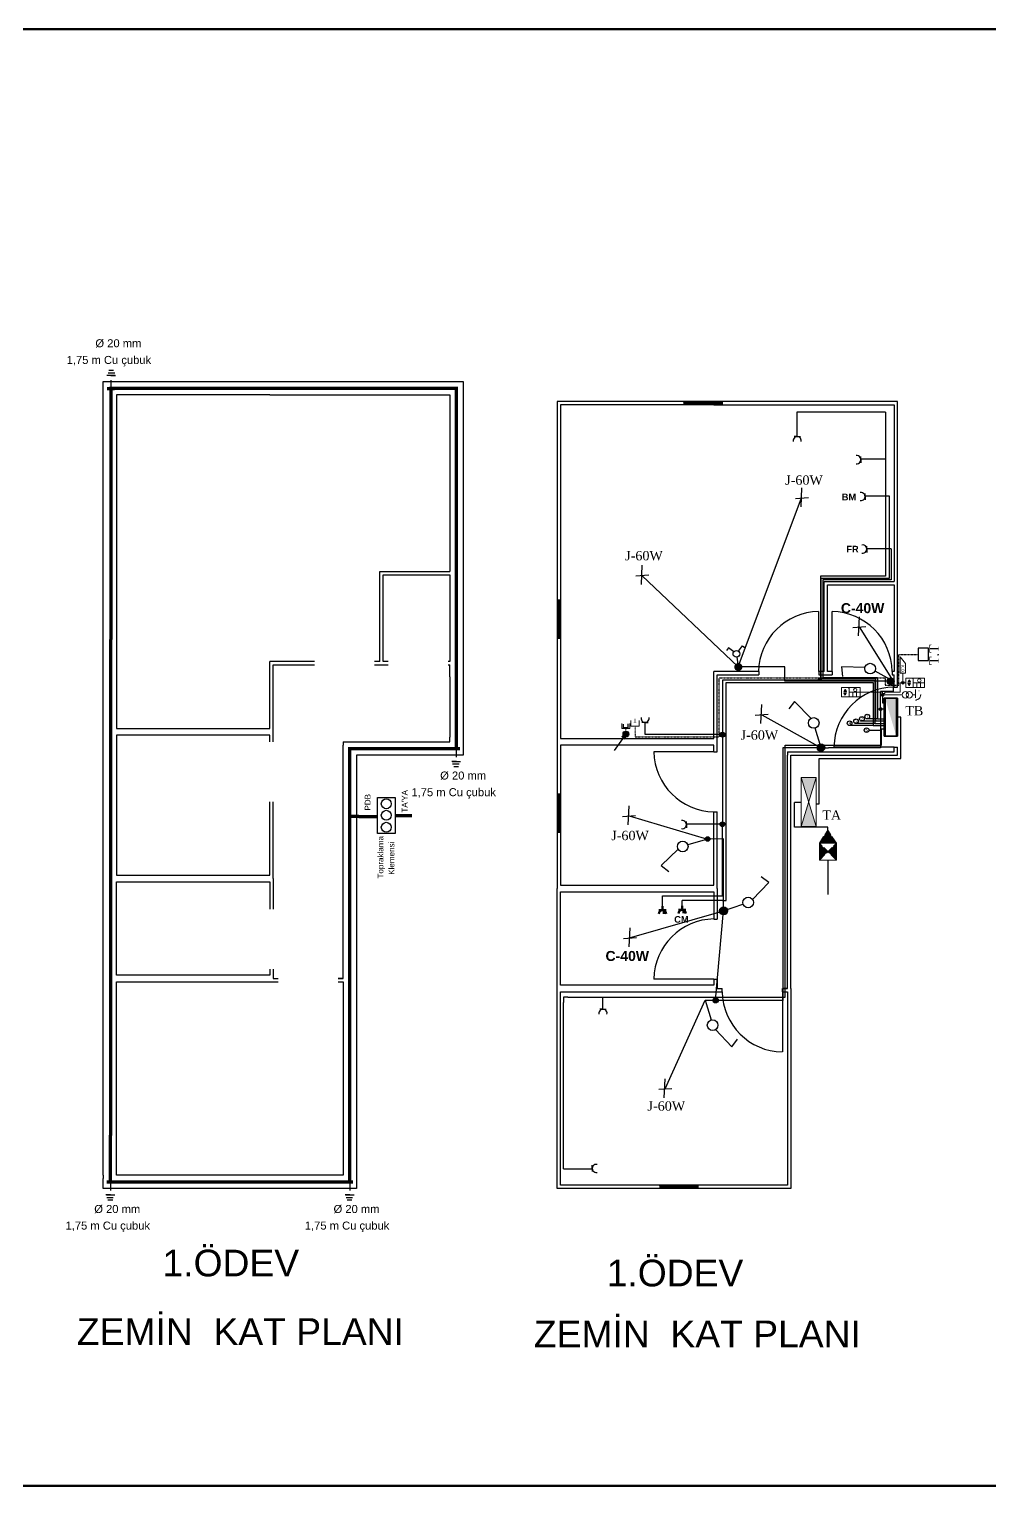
# Model space of a CAD drawing. Header units: millimetres. Extents: x 1235 to 6825, y 868 to 4348.
# Drawn here: x 3761 to 5202, y 868 to 3051 of the extents above; entities that cross this region are included whole.
import ezdxf

# ---------------------------------------------------------------- set-up
doc = ezdxf.new("R2010")
doc.units = ezdxf.units.MM
for name, pattern in [('ACAD_ISO02W100', [15, 12, -3]), ('DASHDOT', [25.4, 12.7, -6.35, 0, -6.35]), ('DASHED', [19.05, 12.7, -6.35]), ('DIVIDE', [1.25, 0.5, -0.25, 0, -0.25, 0, -0.25]), ('DUZ', [0])]:
    doc.linetypes.add(name, pattern=pattern)
for name, color, linetype in [('00-ANHTR', 21, 'Continuous'), ('GÖRÜNÜŞLER', 8, 'Continuous'), ('hat', 3, 'Continuous'), ('S', 2, 'Continuous'), ('Tarama', 42, 'Continuous')]:
    doc.layers.add(name, color=color, linetype=linetype)
for name, color, linetype, lineweight in [('ANA PANO', 133, 'Continuous', 20), ('deha_elk tablo', 4, 'Continuous', 30), ('DİYAFON', 41, 'DASHDOT', 20), ('duvar', 10, 'Continuous', 30), ('EHAT-TEL', 3, 'DIVIDE', 20), ('EHAT_PRIZ', 4, 'Continuous', 50), ('hareketli  perde', 3, 'DUZ', 20), ('K.OTM', 61, 'DASHDOT', 20), ('ZİL', 92, 'DASHDOT', 20)]:
    doc.layers.add(name, color=color, linetype=linetype, lineweight=lineweight)
doc.styles.add('1', font='arial.ttf', dxfattribs={"width": 0.6, "height": 30})
doc.styles.add('EREN', font='1simpl~1.shx', dxfattribs={"height": 2})
doc.styles.add('MEKAN', font='times.ttf')
doc.styles.add('ROMANS', font='tahoma.ttf')
doc.styles.get("Standard").update_dxf_attribs({"font": 'arial.ttf'})
doc.styles.add('TXTX', font='arial.ttf')

# ---------------------------------------------------------------- blocks, each defined once
blk = doc.blocks.new('ANA PANO')
at = {"layer": 'ANA PANO'}
h = blk.add_hatch(color=256, dxfattribs=at)
h.paths.add_polyline_path([(-36.7, -22.8), (0, -11.4), (-36.7, 0)])
h.paths.add_polyline_path([(36.7, -22.8), (36.7, 0), (0, -11.4)])
for p, q in [((-36.7, 0), (36.7, 0)), ((-36.7, -22.8), (-36.7, 0)), ((-36.7, 0), (-36.7, -22.8)), ((-36.7, -22.8), (36.7, 0)), ((-36.7, 0), (36.7, -22.8)), ((36.7, 0), (36.7, -22.8)), ((36.7, -22.8), (-36.7, -22.8))]:
    blk.add_line(p, q, dxfattribs=at)
at = {"layer": 'hareketli  perde', "linetype": 'ByBlock', "flags": 3}
blk.add_attdef('ANA-PANO', (43.9, -18), '', height=10, dxfattribs=at)
blk = doc.blocks.new('KOFRE')
at = {"layer": 'ZİL', "linetype": 'ACAD_ISO02W100'}
h = blk.add_hatch(color=256, dxfattribs=at)
h.paths.add_polyline_path([(-12.8, -25.6), (0, -12.8), (-12.8, 0)])
h.paths.add_polyline_path([(12.8, -25.6), (12.8, 0), (0, -12.8)])
blk.add_hatch(color=256, dxfattribs=at).paths.add_polyline_path([(-0.3, -45.2), (12.8, -25.6), (-12.8, -25.6)])
for p, q in [((12.8, 0), (-12.8, 0)), ((-12.8, 0), (-12.8, -25.6)), ((12.8, -25.6), (12.8, 0)), ((-12.8, -25.6), (12.8, -25.6))]:
    blk.add_line(p, q)
for p, q in [((-12.8, 0), (12.8, -25.6)), ((12.8, 0), (-12.8, -25.6)), ((-12.8, -25.6), (-0.3, -45.2)), ((12.8, -25.6), (-0.3, -45.2))]:
    blk.add_line(p, q, dxfattribs=at)
at = {"layer": 'hareketli  perde', "linetype": 'ByBlock', "flags": 3}
blk.add_attdef('KOFRE', (23.3, -14.2), '', height=10, dxfattribs=at)
blk = doc.blocks.new('YENİ ANAHTAR')
at = {"color": 1}
blk.add_line((0, 5), (0, 20), dxfattribs=at)
for p, q in [((-10.6, -10.6), (-14.1, -7.1)), ((-3.5, -3.6), (-10.6, -10.6)), ((3.5, -3.6), (10.6, -10.6)), ((3.5, -3.6), (10.6, -10.6)), ((3.5, -3.6), (10.6, -10.6)), ((3.5, -3.6), (10.6, -10.6)), ((10.6, -10.6), (14.1, -7.1)), ((10.6, -10.6), (14.1, -7.1)), ((10.6, -10.6), (14.1, -7.1)), ((10.6, -10.6), (14.1, -7.1))]:
    blk.add_line(p, q)
blk.add_circle((0, 0), 5)
blk = doc.blocks.new('Topraklama Klemensi')
at = {"layer": 'GÖRÜNÜŞLER'}
for p, q in [((-26.75, 27.125), (0, 27.125)), ((-26.75, -27.125), (-26.75, 27.125)), ((0, 27.125), (0, -27.125)), ((0, -27.125), (-26.75, -27.125))]:
    blk.add_line(p, q, dxfattribs=at)
for centre in [(-13.25, 17.625), (-13.25, -0.375), (-13.25, -17.625)]:
    blk.add_circle(centre, 7.5, dxfattribs=at)

msp = doc.modelspace()

# ---------------------------------------------------------------- hatches: boundary and pattern name
h = msp.add_hatch(color=256)
h.dxf.hatch_style = 1
h.paths.add_polyline_path([(4822.5, 2099.8, 0.28668), (4819.6, 2095.2, 0.007002), (4819.6, 2095.1), (4824.7, 2095.2)])
h.paths.add_polyline_path([(4826.3, 2100, 0.198923), (4822.5, 2099.8), (4824.7, 2095.2)])
h.paths.add_polyline_path([(4826.3, 2100), (4824.7, 2095.2), (4829.8, 2095.2, 0.320158)])
h.paths.add_polyline_path([(4829.8, 2095.2), (4824.7, 2095.2), (4819.6, 2095.1, 0.986094)])
h = msp.add_hatch(color=256)
h.dxf.hatch_style = 1
h.paths.add_polyline_path([(4947.6, 2078.6, 0.546013), (4944.6, 2076.7, 0.157397), (4945, 2075.5), (4947.6, 2075.5)])
h.paths.add_polyline_path([(4948.4, 2075.5), (4947.6, 2075.5), (4945, 2075.5, 0.511954)])
h.paths.add_polyline_path([(4948.8, 2076.7, 0.29365), (4947.6, 2078.6), (4947.6, 2075.5), (4948.4, 2075.5, 0.157397)])
h = msp.add_hatch(color=256)
h.dxf.hatch_style = 1
h.paths.add_polyline_path([(5056.7, 2074.1), (5047.9, 2074.1, 0.008568), (5047.9, 2073.9, 0.687722), (5056.7, 2070.5)])
h.paths.add_polyline_path([(5049.7, 2077.9, 0.215994), (5047.9, 2074.1), (5056.7, 2074.1)])
h.paths.add_polyline_path([(5053.7, 2079, 0.20942), (5049.7, 2077.9), (5056.7, 2074.1)])
h.paths.add_polyline_path([(5053.7, 2079), (5056.7, 2074.1), (5056.7, 2070.5, 0.18503), (5058.1, 2073.9, 0.373742)])
h = msp.add_hatch(color=256)
h.dxf.hatch_style = 1
h.paths.add_polyline_path([(5040.7, 2055.3), (5040.7, 2053.4), (5042.6, 2053.5, 0.399318)])
h.paths.add_polyline_path([(5040.7, 2055.3, 0.417005), (5038.8, 2053.4, 0.416434), (5040.7, 2051.5), (5040.7, 2053.4)])
h.paths.add_polyline_path([(5042.6, 2053.4, 0.0104), (5042.6, 2053.5), (5040.7, 2053.4), (5040.7, 2051.5, 0.411996)])
h = msp.add_hatch(color=256)
h.dxf.hatch_style = 1
h.paths.add_polyline_path([(5071.4, 2073.4, 0.414214), (5069.5, 2071.5), (5071.4, 2071.5)])
h.paths.add_polyline_path([(5071.4, 2073.4), (5071.4, 2071.5), (5073.3, 2071.5, 0.414214)])
h.paths.add_polyline_path([(5073.3, 2071.5), (5071.4, 2071.5), (5069.5, 2071.5, 1)])
h = msp.add_hatch(color=256)
h.dxf.hatch_style = 1
h.paths.add_polyline_path([(5037.9, 2033.8), (5037.9, 2031.9), (5039.8, 2031.9, 0.419432)])
h.paths.add_polyline_path([(5037.9, 2033.8, 0.409014), (5036, 2031.9, 0.414214), (5037.9, 2030), (5037.9, 2031.9)])
h.paths.add_polyline_path([(5039.8, 2031.9), (5037.9, 2031.9), (5037.9, 2030, 0.414214)])
h = msp.add_hatch(color=2)
h.dxf.hatch_style = 1
h.paths.add_polyline_path([(5061.6, 2048.4), (5044.6, 2048.4), (5061.6, 1991.3)])
h = msp.add_hatch(color=256)
h.dxf.hatch_style = 1
h.paths.add_polyline_path([(4653.5, 1991.1, -0.105124), (4652.3, 1992.4), (4650.1, 1991.1), (4652.1, 1989.1)])
h.paths.add_polyline_path([(4655.1, 1990.3, -0.101686), (4653.5, 1991.1), (4652.1, 1989.1), (4653.2, 1988.1), (4654.6, 1988.1)])
h.paths.add_polyline_path([(4654.6, 1988.1), (4653.2, 1988.1), (4654.4, 1987)])
h = msp.add_hatch(color=256)
h.dxf.hatch_style = 1
h.paths.add_polyline_path([(4651.7, 1994.6, 0.13323), (4652.3, 1992.4), (4656, 1994.6), (4655.1, 1990.3, 0.479203), (4660.3, 1994.6, 1)])
h.paths.add_polyline_path([(4656, 1994.6), (4652.3, 1992.4, 0.105124), (4653.5, 1991.1)], flags=17)
h.paths.add_polyline_path([(4656, 1994.6), (4653.5, 1991.1, 0.101686), (4655.1, 1990.3)], flags=17)
h = msp.add_hatch(color=256)
h.dxf.hatch_style = 1
h.paths.add_polyline_path([(4800.7, 1997.4), (4800.7, 1990, 0.414214), (4804.4, 1993.7, 0.414214)])
h.paths.add_polyline_path([(4800.7, 1997.4, 0.414214), (4796.9, 1993.7), (4800.7, 1993.7)])
h.paths.add_polyline_path([(4800.7, 1993.7), (4796.9, 1993.7, 0.414214), (4800.7, 1990)])
h = msp.add_hatch(color=256)
h.dxf.hatch_style = 1
h.paths.add_polyline_path([(4943.3, 1977, 0.120159), (4942.7, 1974.3, 0.021404), (4942.7, 1973.8), (4948.9, 1973.8)])
h.paths.add_polyline_path([(4947.1, 1979.9, 0.219063), (4943.3, 1977), (4948.9, 1973.8)])
h.paths.add_polyline_path([(4947.1, 1979.9), (4948.9, 1973.8), (4954.1, 1973.8, 0.021404), (4954.1, 1974.3, 0.483248)])
h.paths.add_polyline_path([(4954.1, 1973.8), (4948.9, 1973.8), (4942.7, 1973.8, 0.917861)])
h = msp.add_hatch(color=256)
h.dxf.hatch_style = 1
h.paths.add_polyline_path([(4800.7, 1859.4), (4797.1, 1859.4, 0.414214), (4800.7, 1855.8)], flags=17)
h.paths.add_polyline_path([(4797.1, 1859.4), (4800.7, 1859.4), (4800.7, 1855.8, 0.414214), (4804.2, 1859.4, 1)])
h = msp.add_hatch(color=256)
h.dxf.hatch_style = 1
h.paths.add_polyline_path([(4775.2, 1838.1), (4778.5, 1837.2), (4782, 1837.2, 0.861527)])
h.paths.add_polyline_path([(4775.2, 1838.1, 0.071653), (4775.1, 1837.2, 0.073242), (4775.2, 1836.2), (4778.5, 1837.2)])
h.paths.add_polyline_path([(4782, 1837.2, 0.002719), (4782, 1837.2), (4778.5, 1837.2), (4775.2, 1836.2, 0.863513)])
h = msp.add_hatch(color=256)
h.dxf.hatch_style = 1
h.paths.add_polyline_path([(4710.9, 1730.5), (4710.9, 1725), (4716.5, 1725, 0.414214)])
h = msp.add_hatch(color=256)
h.dxf.hatch_style = 1
h.paths.add_polyline_path([(4740.4, 1731.1), (4740.4, 1725.6), (4745.9, 1725.6, 0.414214)])
h = msp.add_hatch(color=256)
h.dxf.hatch_style = 1
h.paths.add_polyline_path([(4808.5, 1729.3), (4802.5, 1729.5), (4796.6, 1727.9, 0.848672)])
h.paths.add_polyline_path([(4808.2, 1731.5), (4802.5, 1729.5), (4808.5, 1729.3, 0.011478), (4808.5, 1729.5, 0.08258)])
h.paths.add_polyline_path([(4796.4, 1729.5, 0.070314), (4796.6, 1727.9), (4802.5, 1729.5), (4808.2, 1731.5, 0.847439)])
h = msp.add_hatch(color=256)
h.dxf.hatch_style = 1
h.paths.add_polyline_path([(4790.8, 1599.4, 0.44062), (4786.5, 1595.5), (4790.5, 1595.5)])
h.paths.add_polyline_path([(4790.8, 1599.4), (4790.5, 1595.5), (4794.4, 1595.5, 0.388291)])
h.paths.add_polyline_path([(4794.4, 1595.5), (4790.5, 1595.5), (4786.5, 1595.5, 1)])

# ---------------------------------------------------------------- linework, layer by layer
at = {"color": 3, "linetype": 'DASHED', "lineweight": 25}
for p, q in [((3889.2, 2535.7), (3879.4, 2535.7)), ((3887.4, 2539.4), (3880.4, 2539.4)), ((3889.9, 2531.9), (3877, 2531.9)), ((3883.6, 2531.9), (3890.5, 2531.9)), ((3883.7, 2512.6), (3883.7, 2531.9)), ((4401.6, 1972.8), (4401.6, 1953.5)), ((4401.7, 1953.5), (4394.8, 1953.5)), ((4395.4, 1953.5), (4408.3, 1953.5)), ((4396.1, 1949.7), (4405.9, 1949.7)), ((4397.9, 1946), (4404.9, 1946)), ((3882.9, 1323.1), (3882.9, 1303.7)), ((4241.8, 1323.1), (4241.8, 1303.7)), ((3882.9, 1303.7), (3876.1, 1303.7)), ((3876.7, 1303.7), (3889.6, 1303.7)), ((3877.4, 1300), (3887.1, 1300)), ((3879.1, 1296.2), (3886.2, 1296.2)), ((4241.8, 1303.7), (4235, 1303.7)), ((4235.6, 1303.7), (4248.5, 1303.7)), ((4236.2, 1300), (4246, 1300)), ((4238, 1296.2), (4245.1, 1296.2))]:
    msp.add_line(p, q, dxfattribs=at)
for p, q in [((3871.8, 2508.1), (3871.8, 2523.1)), ((3871.8, 2523.1), (4396.8, 2523.1)), ((4396.8, 2523.1), (4411.8, 2523.1)), ((4411.8, 2523.1), (4411.8, 1978.1)), ((3871.8, 1623.4), (3871.8, 2508.1)), ((5063.1, 2493.1), (4553.1, 2493.1)), ((4553.1, 2493.1), (4553.1, 1983.1)), ((5063.1, 2083.1), (5063.1, 2493.1)), ((4912.3, 2477.3), (4912.3, 2440.5)), ((4912.3, 2440.5), (4908.3, 2440.5)), ((4912.3, 2440.5), (4917.8, 2440.5)), ((5008.5, 2406.5), (5008.5, 2410.5)), ((5045.2, 2406.5), (5008.5, 2406.5)), ((5008.5, 2406.5), (5008.5, 2401)), ((5014.6, 2351.2), (5014.6, 2355.2)), ((5051.3, 2351.2), (5014.6, 2351.2)), ((5014.6, 2351.2), (5014.6, 2345.7)), ((5017.3, 2272.4), (5017.3, 2276.4)), ((5054, 2272.4), (5017.3, 2272.4)), ((5017.3, 2272.4), (5017.3, 2266.9)), ((4286.8, 2103.1), (4286.8, 2238.1)), ((4286.8, 2238.1), (4391.8, 2238.1)), ((4953.1, 2088.1), (4953.1, 2223.1)), ((4953.1, 2223.1), (5058.1, 2223.1)), ((4945.1, 2088.1), (4945.1, 2178.1)), ((4965.4, 2088.1), (4965.4, 2178.1)), ((4126.8, 1998.1), (4126.8, 2098.1)), ((4126.8, 2098.1), (4188.8, 2098.1)), ((4278.8, 2098.1), (4299.2, 2098.1)), ((4389.2, 2098.1), (4391.8, 2098.1)), ((4391.8, 2080.1), (4391.8, 2098.1)), ((4391.8, 2080.1), (4391.8, 1990.1)), ((4793.1, 1983.1), (4793.1, 2083.1)), ((4793.1, 2083.1), (4855.1, 2083.1)), ((4855.1, 2088.1), (4855.1, 2083.1)), ((4945.1, 2088.1), (4945.1, 2083.1)), ((4945.1, 2083.1), (4965.4, 2083.1)), ((4965.4, 2088.1), (4965.4, 2083.1)), ((5055.4, 2088.1), (5055.4, 2083.1)), ((5055.4, 2083.1), (5058.1, 2083.1)), ((5058.1, 2065.1), (5058.1, 2083.1)), ((5063.1, 2065.1), (5063.1, 2083.1)), ((5058.1, 2065.1), (5063.1, 2065.1)), ((4685.4, 2012.1), (4679.9, 2012.1)), ((4684.8, 1993.7), (4684.8, 2012.1)), ((4685.4, 2012.1), (4689.4, 2012.1)), ((5068.3, 2019.8), (5063.1, 2019.8)), ((5068.3, 1958.1), (5068.3, 2019.8)), ((4391.8, 1983.1), (4391.8, 1990.1)), ((4231.8, 1983.1), (4231.8, 1978.1)), ((4231.8, 1983.1), (4236.8, 1983.1)), ((4231.8, 1628.1), (4231.8, 1978.1)), ((4236.8, 1983.1), (4391.8, 1983.1)), ((4411.8, 1978.1), (4411.8, 1963.1)), ((4788.1, 1968.1), (4698.1, 1968.1)), ((4788.1, 1968.1), (4793.1, 1968.1)), ((4898.1, 1968.1), (4898.1, 1963.1)), ((4898.1, 1968.1), (4903.1, 1968.1)), ((4903.1, 1968.1), (5058.1, 1968.1)), ((5058.1, 1975.1), (4968.1, 1975.1)), ((5058.1, 1968.1), (5058.1, 1975.1)), ((5058.1, 1975.1), (5063.1, 1975.1)), ((5063.1, 1963.1), (5063.1, 1975.1)), ((4411.8, 1963.1), (4251.8, 1963.1)), ((4251.8, 1963.1), (4251.8, 1963.1)), ((4251.8, 1963.1), (4251.8, 1328.1)), ((4898.1, 1613.1), (4898.1, 1963.1)), ((4903.1, 1613.1), (4903.1, 1963.1)), ((4903.1, 1963.1), (5063.1, 1963.1)), ((4945.6, 1934.9), (4945.6, 1958.1)), ((4945.6, 1958.1), (5068.3, 1958.1)), ((4945.6, 1889.9), (4945.6, 1934.9)), ((4788.1, 1878.1), (4793.1, 1878.1)), ((4918.4, 1891.9), (4908.9, 1891.9)), ((4908.9, 1855), (4908.9, 1891.9)), ((4941.5, 1889.9), (4945.6, 1889.9)), ((4746.7, 1859.4), (4746.7, 1863.4)), ((4783.4, 1859.4), (4746.7, 1859.4)), ((4746.7, 1859.4), (4746.7, 1853.9)), ((4958.4, 1855), (4908.9, 1855)), ((4958.7, 1855), (4958.4, 1855)), ((4958.7, 1850.5), (4958.7, 1855)), ((4958.9, 1805.4), (4958.9, 1754.1)), ((4788.1, 1717.3), (4793.1, 1717.3)), ((3871.8, 1333.1), (3871.8, 1623.4)), ((4126.8, 1628.1), (4134.3, 1628.1)), ((4231.8, 1628.1), (4224.3, 1628.1)), ((4788.1, 1627.3), (4698.1, 1627.3)), ((4788.1, 1627.3), (4793.1, 1627.3)), ((4621, 1600.3), (4621, 1581.9)), ((4793.1, 1613.1), (4800.6, 1613.1)), ((4800.6, 1608.1), (4800.6, 1613.1)), ((4898.1, 1613.1), (4890.6, 1613.1)), ((4890.6, 1608.1), (4890.6, 1613.1)), ((4890.6, 1608.1), (4890.6, 1518.1)), ((4621, 1581.9), (4617, 1581.9)), ((4621, 1581.9), (4626.5, 1581.9)), ((3871.8, 1333.1), (3871.8, 1328.1)), ((4568.7, 1342.8), (4605.5, 1342.8)), ((4605.5, 1342.8), (4605.5, 1348.3)), ((4605.5, 1342.8), (4605.5, 1338.9)), ((3871.8, 1313.1), (3871.8, 1328.1)), ((4251.8, 1313.1), (3871.8, 1313.1)), ((4251.8, 1328.1), (4251.8, 1313.1))]:
    msp.add_line(p, q)
at = {"color": 7, "true_color": 0xffffff}
for p, q in [((4743, 2492.1), (4743, 2493.1)), ((4743, 2492.1), (4800.4, 2492.1)), ((4743, 2492.1), (4743, 2489.4)), ((4743, 2490.7), (4800.4, 2490.7)), ((4800.4, 2493.1), (4800.4, 2488.1)), ((4743, 2489.4), (4800.4, 2489.4)), ((4743, 2489.4), (4743, 2488.1)), ((4553.1, 2195.6), (4558.1, 2195.6)), ((4554.1, 2138.2), (4554.1, 2195.6)), ((4555.4, 2138.2), (4555.4, 2195.6)), ((4556.7, 2138.2), (4556.7, 2195.6)), ((4554.1, 2138.2), (4553.1, 2138.2)), ((4554.1, 2138.2), (4556.7, 2138.2)), ((4556.7, 2138.2), (4558.1, 2138.2)), ((4554.4, 1904.4), (4553.1, 1904.4)), ((4554.4, 1904.4), (4554.4, 1847)), ((4557, 1904.4), (4554.4, 1904.4)), ((4555.7, 1904.4), (4555.7, 1847)), ((4557, 1904.4), (4557, 1847)), ((4557, 1904.4), (4558.1, 1904.4)), ((4558.1, 1847), (4553.1, 1847)), ((4706.7, 1317.1), (4706.7, 1318.1)), ((4706.7, 1317.1), (4764.1, 1317.1)), ((4706.7, 1317.1), (4706.7, 1314.4)), ((4706.7, 1315.7), (4764.1, 1315.7)), ((4706.7, 1314.4), (4764.1, 1314.4)), ((4706.7, 1314.4), (4706.7, 1313.1)), ((4764.1, 1318.1), (4764.1, 1313.1))]:
    msp.add_line(p, q, dxfattribs=at)
at = {"color": 4}
for p, q in [((5045.2, 2477.3), (4912.3, 2477.3)), ((5045.2, 2477.3), (5045.2, 2231.2)), ((5051.3, 2261.6), (5051.3, 2351.2)), ((5054, 2272.4), (5054, 2225.9)), ((5051.3, 2228.4), (5051.3, 2261.6)), ((5045.2, 2231.2), (4947.6, 2231.2)), ((4947.6, 2231.2), (4947.6, 2075.5)), ((4949, 2077.2), (4949, 2228.4)), ((4949, 2228.4), (5051.3, 2228.4)), ((5054, 2225.9), (4951.1, 2225.9)), ((4951.1, 2225.9), (4951.1, 2079.5)), ((4947.6, 2075.5), (4800.7, 2075.5)), ((4800.7, 2075.5), (4800.7, 1859.4)), ((4947.6, 2075.5), (5029.3, 2075.5)), ((5030.9, 2077.2), (4949, 2077.2)), ((4951.1, 2079.5), (5033.3, 2079.5)), ((5029.3, 2075.5), (5029.3, 2010.2)), ((5030.9, 2013.7), (5030.9, 2077.2)), ((5033.3, 2079.5), (5033.3, 2017.2)), ((4806.4, 1745.1), (4806.4, 2072)), ((4806.4, 2072), (5027, 2072)), ((5027, 2072), (5027, 2007.2)), ((5029.3, 2010.2), (5043.1, 2010.2)), ((5043.1, 2013.7), (5030.9, 2013.7)), ((5033.3, 2017.2), (5043.1, 2017.2)), ((4800.7, 1993.7), (4684.8, 1993.7)), ((5027, 2007.2), (5043.1, 2007.2)), ((5039.2, 1977.9), (5039.2, 2002.5)), ((5039.2, 2002.5), (5043.1, 2002.5)), ((4895, 1600.3), (4895, 1977.9)), ((4895, 1977.9), (5039.2, 1977.9)), ((4800.7, 1859.4), (4783.4, 1859.4)), ((4800.7, 1752.2), (4800.7, 1859.4)), ((4710.9, 1736.7), (4710.9, 1752.2)), ((4710.9, 1752.2), (4742, 1752.2)), ((4742, 1752.2), (4783.1, 1752.2)), ((4783.1, 1752.2), (4800.7, 1752.2)), ((4740.4, 1737.3), (4740.4, 1745.1)), ((4740.4, 1745.1), (4740.6, 1745.1)), ((4800.7, 1745.1), (4740.6, 1745.1)), ((4800.7, 1745.1), (4806.4, 1745.1)), ((4568.7, 1600.3), (4562.6, 1600.3)), ((4562.6, 1600.3), (4562.6, 1592)), ((4568.7, 1600.3), (4621, 1600.3)), ((4621, 1600.3), (4895, 1600.3)), ((4562.6, 1342.8), (4562.6, 1592)), ((4562.6, 1342.8), (4568.7, 1342.8))]:
    msp.add_line(p, q, dxfattribs=at)
at = {"color": 1}
for p, q in [((4918.6, 2335.2), (4920, 2363.6)), ((4824.4, 2095.1), (4919.3, 2348.5)), ((4910.2, 2347.9), (4929.7, 2349.2)), ((4670.9, 2231.8), (4690.4, 2233.1)), ((4679.3, 2219), (4680.6, 2247.5)), ((4824.4, 2095.1), (4679.9, 2232.4)), ((5004.9, 2141.7), (5006.3, 2170.1)), ((4996.5, 2154.5), (5016, 2155.7)), ((5005.6, 2155.1), (5056.7, 2074.1)), ((4894.1, 2095.4), (4824.4, 2095.1)), ((4894.1, 2074.1), (4894.1, 2095.4)), ((5014.8, 2094.3), (4979.3, 2095.1)), ((4979.3, 2095.1), (4981, 2080.9)), ((5056.7, 2074.1), (5029.7, 2088.7)), ((5056.7, 2074.1), (4894.1, 2074.1)), ((5037.9, 2035), (5037.9, 2058.6)), ((5056.7, 2058.6), (5037.9, 2058.6)), ((5040.7, 2053.4), (5040.7, 2041.2)), ((5056.7, 2074.1), (5056.7, 2058.6)), ((4858.3, 2010.2), (4859.7, 2038.7)), ((4909, 2043.4), (4900.2, 2032.2)), ((4933.6, 2017.8), (4909, 2043.4)), ((5037.9, 2035), (5037.9, 2031.9)), ((5043.1, 2031.9), (5037.9, 2031.9)), ((5037.9, 2031.9), (5037.9, 1973.8)), ((5040.7, 2041.2), (5043.1, 2041.2)), ((4849.9, 2023), (4869.4, 2024.2)), ((4859.6, 2023.6), (4948.9, 1973.8)), ((4948.9, 1973.8), (4940, 2003.3)), ((4948.9, 1973.8), (4891.2, 1973.8)), ((4891.2, 1973.8), (4891.2, 1919.8)), ((4948.9, 1973.8), (4959.8, 1973.8)), ((5037.9, 1973.8), (4959.8, 1973.8)), ((4891.2, 1919.8), (4891.2, 1725.5)), ((4659.5, 1858.4), (4660.9, 1886.8)), ((4651.1, 1871.2), (4670.6, 1872.4)), ((4660.8, 1871.8), (4778.5, 1837.2)), ((4778.5, 1837.2), (4749.1, 1828.3)), ((4802.5, 1837.4), (4778.5, 1837.2)), ((4802.5, 1729.5), (4802.5, 1837.4)), ((4734.6, 1821.8), (4708.9, 1797.3)), ((4708.9, 1797.3), (4720.2, 1788.4)), ((4845.8, 1746.5), (4870.5, 1772)), ((4870.5, 1772), (4859, 1780.4)), ((4661.6, 1688.9), (4802.5, 1729.5)), ((4790.5, 1595.5), (4802.5, 1729.5)), ((4802.5, 1729.5), (4831.6, 1739.5)), ((4891.2, 1725.5), (4891.2, 1595.3)), ((4661, 1675.6), (4662.4, 1704)), ((4652.6, 1688.3), (4672.1, 1689.6)), ((4715, 1462.7), (4774.9, 1595.5)), ((4774.9, 1595.5), (4783.8, 1566)), ((4774.9, 1595.5), (4790.5, 1595.5)), ((4790.5, 1595.5), (4891.2, 1595.5)), ((4790.3, 1551.5), (4814.8, 1525.9)), ((4814.8, 1525.9), (4823.6, 1537.1)), ((4705.2, 1462.1), (4724.7, 1463.3)), ((4713.6, 1449.3), (4715, 1477.8))]:
    msp.add_line(p, q, dxfattribs=at)
at = {"color": 3, "linetype": 'DIVIDE'}
for p, q in [((5065.2, 2067.9), (5065.2, 2114)), ((5065.2, 2114), (5070.4, 2114)), ((5070.4, 2114), (5094.4, 2114)), ((4795.9, 1990.2), (4795.9, 2078.8)), ((4795.9, 2078.8), (5044.6, 2078.8)), ((5044.6, 2078.8), (5044.6, 2067.9)), ((5044.6, 2067.9), (5065.2, 2067.9)), ((4670, 1994), (4670, 1990.2)), ((4670, 1990.2), (4795.9, 1990.2))]:
    msp.add_line(p, q, dxfattribs=at)
at = {"color": 240, "true_color": 0xed1f24}
for p, q in [((5040.7, 2053.4), (5070.4, 2053.7)), ((4652.3, 2004.1), (4652.3, 2009.5)), ((4659.1, 2009.7), (4659.1, 2004.1)), ((4656, 1994.6), (4638.3, 1969.9)), ((4650.1, 1991.1), (4656, 1994.6)), ((4654.4, 1987), (4650.1, 1991.1)), ((4659.1, 2004.1), (4652.3, 2004.1)), ((4656, 1994.6), (4654.4, 1987))]:
    msp.add_line(p, q, dxfattribs=at)
at = {"color": 2}
for p, q in [((5009.4, 2010.2), (5001.2, 2010.2)), ((5013.1, 2010.2), (5009.4, 2010.2)), ((5013.1, 2013.7), (5009.9, 2013.7)), ((5030.9, 2013.7), (5013.1, 2013.7)), ((5029.3, 2010.2), (5013.1, 2010.2)), ((5033.3, 2017.2), (5017.9, 2017.2)), ((4994, 2007.2), (4991.5, 2007.2)), ((5004.6, 2007.2), (4994, 2007.2)), ((5011.8, 2007.2), (5004.6, 2007.2)), ((5027, 2007.2), (5011.8, 2007.2)), ((5020.4, 2000.4), (5037.9, 2000.4))]:
    msp.add_line(p, q, dxfattribs=at)
at = {"color": 2, "linetype": 'ByBlock', "lineweight": 211, "true_color": 0xf1eb1f}
msp.add_lwpolyline([(1235.2, 3051.3), (6824.9, 3051.3), (6824.9, 867.5), (1235.2, 867.5)], close=True, dxfattribs=at)
for points in [[(4121.8, 2503.1), (3891.8, 2503.1), (3891.8, 2003.1), (4121.8, 2003.1), (4121.8, 2103.1)], [(4121.8, 2503.1), (4391.8, 2503.1), (4391.8, 2238.1)], [(4788.1, 2488.1), (4558.1, 2488.1), (4558.1, 1988.1), (4788.1, 1988.1), (4788.1, 2088.1)], [(4788.1, 2488.1), (5058.1, 2488.1), (5058.1, 2223.1)], [(4299.2, 2103.1), (4291.8, 2103.1), (4291.8, 2233.1), (4391.8, 2233.1), (4391.8, 2103.1), (4389.2, 2103.1)], [(4391.8, 2233.1), (4391.8, 2103.1), (4389.2, 2103.1)], [(4965.4, 2088.1), (4958.1, 2088.1), (4958.1, 2218.1), (5058.1, 2218.1), (5058.1, 2088.1), (5055.4, 2088.1)], [(5058.1, 2218.1), (5058.1, 2088.1), (5055.4, 2088.1)], [(4188.8, 2103.1), (4121.8, 2103.1)], [(4286.8, 2103.1), (4278.8, 2103.1)], [(4299.2, 2103.1), (4291.8, 2103.1)], [(4855.1, 2088.1), (4788.1, 2088.1)], [(4953.1, 2088.1), (4945.1, 2088.1)], [(4965.4, 2088.1), (4958.1, 2088.1)], [(4121.8, 1983.1), (4121.8, 1993.1), (3891.8, 1993.1), (3891.8, 1783.1), (4121.8, 1783.1), (4121.8, 1893.1)], [(4126.8, 1983.1), (4126.8, 1998.1)], [(4553.1, 1983.1), (4553.1, 1763.1)], [(4788.1, 1968.1), (4788.1, 1978.1), (4558.1, 1978.1), (4558.1, 1768.1), (4788.1, 1768.1), (4788.1, 1878.1)], [(4793.1, 1968.1), (4793.1, 1983.1)], [(4126.8, 1778.1), (4126.8, 1893.1)], [(4793.1, 1763.1), (4793.1, 1878.1)], [(4121.8, 1642.3), (4121.8, 1633.1), (3891.8, 1633.1), (3891.8, 1773.1), (4121.8, 1773.1), (4121.8, 1732.3)], [(4126.8, 1778.1), (4126.8, 1732.3)], [(4553.1, 1613.1), (4553.1, 1763.1)], [(4788.1, 1627.3), (4788.1, 1618.1), (4558.1, 1618.1), (4558.1, 1758.1), (4788.1, 1758.1), (4788.1, 1717.3)], [(4793.1, 1763.1), (4793.1, 1717.3)], [(4126.8, 1642.3), (4126.8, 1628.1)], [(4224.3, 1623.1), (4231.8, 1623.1), (4231.8, 1333.1), (3891.8, 1333.1), (3891.8, 1623.1), (4134.3, 1623.1)], [(4224.3, 1628.1), (4231.8, 1628.1)], [(4793.1, 1627.3), (4793.1, 1613.1), (4792, 1613.1)], [(4903.1, 1613.1), (4903.1, 1313.1), (4553.1, 1313.1), (4553.1, 1613.1)], [(4890.6, 1608.1), (4898.1, 1608.1), (4898.1, 1318.1), (4558.1, 1318.1), (4558.1, 1608.1), (4800.6, 1608.1)], [(4890.6, 1613.1), (4898.1, 1613.1)]]:
    msp.add_lwpolyline(points)
at = {"const_width": 5}
msp.add_lwpolyline([(4310.9, 1872.1), (4335.1, 1872.1)], dxfattribs=at)
for centre, radius in [((4824.7, 2095.1), 5.09), ((5053, 2073.9), 5.09), ((4948.4, 1974.3), 5.7), ((4802.5, 1729.5), 6.07)]:
    msp.add_circle(centre, radius)
at = {"color": 1}
for centre, radius in [((5022.4, 2092.6), 8), ((5040.7, 2053.4), 1.91), ((5071.4, 2071.5), 1.91), ((5037.9, 2031.9), 1.91), ((4937.7, 2011.2), 8), ((4656, 1994.6), 4.31), ((5016.9, 2000.4), 3.51), ((4778.5, 1837.2), 3.43), ((4741.2, 1826), 8), ((4839.4, 1742.1), 8), ((4790.5, 1595.5), 3.96), ((4786.1, 1558.1), 8)]:
    msp.add_circle(centre, radius, dxfattribs=at)
at = {"color": 7, "true_color": 0xffffff}
for centre, radius in [((4946.7, 2076.7), 2.06), ((4800.7, 1859.4), 3.58)]:
    msp.add_circle(centre, radius, dxfattribs=at)
at = {"color": 4}
for centre, radius in [((4991.5, 2010.7), 3.51), ((5001.2, 2013.7), 3.51), ((5009.9, 2017.3), 3.51), ((5017.9, 2020.7), 3.51), ((4800.7, 1993.7), 3.73)]:
    msp.add_circle(centre, radius, dxfattribs=at)
for centre, radius, start, end in [((4912.9, 2434.4), 6.12, 349.2763, 190.7237), ((5002.4, 2405.9), 6.12, 259.2763, 100.7237), ((5008.5, 2350.6), 6.12, 259.2763, 100.7237), ((5011.2, 2271.9), 6.12, 259.2763, 100.7237), ((4946.3, 2086.9), 91.3, 90.7848, 179.2152), ((4964.1, 2086.9), 91.3, 0.7848, 89.2152), ((5059.3, 1973.8), 91.3, 90.7848, 179.2152), ((4684.8, 2018.2), 6.12, 169.2763, 10.7237), ((4789.3, 1969.3), 91.3, 180.7848, 269.2152), ((4740.6, 1858.8), 6.12, 259.2763, 100.7237), ((4789.3, 1626.1), 91.3, 90.7848, 179.2152), ((4891.8, 1609.4), 91.3, 180.7848, 269.2152), ((4621.6, 1575.8), 6.12, 349.2763, 190.7237), ((4611.6, 1343.4), 6.12, 79.2763, 280.7237)]:
    msp.add_arc(centre, radius, start, end)
at = {"layer": 'deha_elk tablo', "color": 4, "lineweight": 35}
for p, q in [((5063.1, 2048.4), (5043.1, 2048.4)), ((5043.1, 2048.4), (5043.1, 1991.3)), ((5063.1, 1991.3), (5063.1, 2048.4)), ((5043.1, 1991.3), (5063.1, 1991.3))]:
    msp.add_line(p, q, dxfattribs=at)
for points in [[(5044.6, 2048.4), (5044.6, 1991.3)], [(5061.6, 1991.3), (5061.6, 2048.4)]]:
    msp.add_lwpolyline(points, dxfattribs=at)
at = {"layer": 'DİYAFON', "linetype": 'Continuous'}
for p, q in [((5103.6, 2078.4), (5075.6, 2078.4)), ((5075.6, 2078.4), (5075.6, 2064.4)), ((5081, 2075.9), (5078.9, 2072.5)), ((5082.4, 2072.5), (5080.2, 2074.6)), ((5082.8, 2072.5), (5080.3, 2074.9)), ((5082.6, 2072.5), (5080.3, 2074.8)), ((5082.9, 2072.6), (5080.4, 2075)), ((5082.7, 2072.9), (5080.5, 2075.1)), ((5082.2, 2073.8), (5080.6, 2075.4)), ((5082.4, 2073.5), (5080.6, 2075.3)), ((5081.9, 2074.3), (5080.7, 2075.5)), ((5081.4, 2075.2), (5080.8, 2075.7)), ((5081.7, 2074.6), (5080.8, 2075.6)), ((5081.2, 2075.5), (5080.9, 2075.8)), ((5083, 2072.5), (5081, 2075.9)), ((5086.8, 2077.1), (5085.5, 2078.4)), ((5086.8, 2078.4), (5086.8, 2064.4)), ((5103.6, 2064.4), (5103.6, 2078.4)), ((5007.4, 2064.3), (4979.4, 2064.3)), ((4979.4, 2064.3), (4979.4, 2050.3)), ((4984.7, 2061.8), (4982.7, 2058.4)), ((4982.7, 2058.4), (4986.7, 2058.4)), ((4986.7, 2056.4), (4982.7, 2056.4)), ((4982.7, 2056.4), (4984.7, 2053)), ((4982.8, 2058.4), (4982.8, 2058.4)), ((4985.3, 2053.9), (4982.8, 2056.4)), ((4983.2, 2058.4), (4982.9, 2058.7)), ((4983.1, 2058.4), (4982.9, 2058.6)), ((4985.3, 2054), (4982.9, 2056.4)), ((4983.6, 2058.4), (4983, 2058.9)), ((4983.5, 2058.4), (4983, 2058.8)), ((4985.2, 2053.8), (4983, 2056)), ((4983.8, 2058.4), (4983.1, 2059.1)), ((4984, 2058.4), (4983.2, 2059.1)), ((4985.4, 2054.2), (4983.2, 2056.4)), ((4985.2, 2053.7), (4983.2, 2055.7)), ((4984.3, 2058.4), (4983.3, 2059.4)), ((4984.2, 2058.4), (4983.3, 2059.3)), ((4985.5, 2054.2), (4983.3, 2056.4)), ((4984.6, 2058.4), (4983.4, 2059.5)), ((4984.9, 2058.4), (4983.5, 2059.8)), ((4984.7, 2058.4), (4983.5, 2059.6)), ((4985.6, 2054.4), (4983.5, 2056.4)), ((4985.1, 2053.5), (4983.5, 2055.1)), ((4985.1, 2058.4), (4983.6, 2059.9)), ((4985.4, 2058.4), (4983.7, 2060.1)), ((4985.3, 2058.4), (4983.7, 2060)), ((4985.6, 2054.5), (4983.7, 2056.4)), ((4985, 2053.5), (4983.7, 2054.8)), ((4985.7, 2058.4), (4983.8, 2060.2)), ((4985.8, 2058.4), (4983.9, 2060.3)), ((4985.7, 2054.6), (4983.9, 2056.4)), ((4986.2, 2058.4), (4984, 2060.6)), ((4986.1, 2058.4), (4984, 2060.5)), ((4985.8, 2054.7), (4984, 2056.4)), ((4984.9, 2053.3), (4984, 2054.2)), ((4986.6, 2058.4), (4984.1, 2060.8)), ((4986.4, 2058.4), (4984.1, 2060.7)), ((4986.7, 2058.5), (4984.2, 2061)), ((4984.9, 2053.2), (4984.2, 2053.9)), ((4986.5, 2058.8), (4984.3, 2061)), ((4985.8, 2054.9), (4984.3, 2056.4)), ((4986, 2059.7), (4984.4, 2061.3)), ((4986.2, 2059.4), (4984.4, 2061.2)), ((4985.9, 2055), (4984.4, 2056.4)), ((4985.5, 2060.6), (4984.5, 2061.5)), ((4985.7, 2060.3), (4984.5, 2061.4)), ((4984.8, 2053.1), (4984.5, 2053.4)), ((4985.2, 2061.1), (4984.6, 2061.7)), ((4986.7, 2058.4), (4984.7, 2061.8)), ((4985, 2061.4), (4984.7, 2061.7)), ((4984.7, 2053), (4986.7, 2056.4)), ((4986, 2055.1), (4984.7, 2056.4)), ((4984.8, 2053), (4984.7, 2053.1)), ((4986, 2055.2), (4984.8, 2056.4)), ((4986.1, 2055.3), (4985, 2056.4)), ((4986.2, 2055.4), (4985.1, 2056.4)), ((4986.3, 2055.6), (4985.4, 2056.4)), ((4986.3, 2055.7), (4985.5, 2056.4)), ((4986.4, 2055.8), (4985.8, 2056.4)), ((4986.4, 2055.9), (4985.9, 2056.4)), ((4986.5, 2056.1), (4986.1, 2056.4)), ((4986.6, 2056.1), (4986.3, 2056.4)), ((4986.7, 2056.3), (4986.5, 2056.4)), ((4986.7, 2056.4), (4986.6, 2056.4)), ((4990.6, 2063), (4989.2, 2064.3)), ((4990.6, 2064.3), (4990.6, 2050.3)), ((4990.6, 2057.3), (5007.3, 2057.3)), ((4996.2, 2050.3), (4996.2, 2057.3)), ((5001.8, 2050.3), (5001.8, 2057.3)), ((5007.4, 2050.3), (5007.4, 2064.3)), ((5007.4, 2057.3), (5040.7, 2057.3)), ((5040.7, 2053.4), (5040.7, 2057.3)), ((5040.7, 2053.4), (5042.3, 2055.4)), ((5042.3, 2055.4), (5044.2, 2055.4)), ((5044.2, 2057.3), (5067.3, 2057.3)), ((5044.2, 2055.4), (5044.2, 2057.3)), ((5067.3, 2071.5), (5067.3, 2057.3)), ((5075.6, 2071.5), (5067.3, 2071.5)), ((5075.6, 2064.4), (5103.6, 2064.4)), ((5078.9, 2072.5), (5083, 2072.5)), ((5083, 2070.5), (5078.9, 2070.5)), ((5078.9, 2070.5), (5081, 2067.1)), ((5079, 2072.5), (5079, 2072.5)), ((5081.5, 2068), (5079, 2070.5)), ((5079.4, 2072.5), (5079.1, 2072.8)), ((5079.3, 2072.5), (5079.1, 2072.7)), ((5081.6, 2068.1), (5079.1, 2070.5)), ((5079.7, 2072.5), (5079.2, 2072.9)), ((5081.4, 2067.9), (5079.2, 2070.1)), ((5080, 2072.5), (5079.3, 2073.2)), ((5079.8, 2072.5), (5079.3, 2073)), ((5080.2, 2072.5), (5079.4, 2073.2)), ((5081.6, 2068.3), (5079.4, 2070.5)), ((5081.4, 2067.8), (5079.4, 2069.8)), ((5080.5, 2072.5), (5079.5, 2073.5)), ((5080.4, 2072.5), (5079.5, 2073.4)), ((5081.7, 2068.3), (5079.5, 2070.5)), ((5080.8, 2072.5), (5079.6, 2073.6)), ((5080.9, 2072.5), (5079.7, 2073.7)), ((5081.3, 2067.6), (5079.7, 2069.2)), ((5081.2, 2072.5), (5079.8, 2073.9)), ((5081.3, 2072.5), (5079.8, 2073.9)), ((5081.8, 2068.5), (5079.8, 2070.5)), ((5081.6, 2072.5), (5079.9, 2074.2)), ((5081.5, 2072.5), (5079.9, 2074.1)), ((5081.8, 2068.6), (5079.9, 2070.5)), ((5081.2, 2067.6), (5079.9, 2068.9)), ((5081.9, 2072.5), (5080, 2074.3)), ((5082, 2072.5), (5080.1, 2074.4)), ((5081.9, 2068.7), (5080.1, 2070.5)), ((5082.3, 2072.5), (5080.2, 2074.6)), ((5082, 2068.8), (5080.2, 2070.5)), ((5081.1, 2067.4), (5080.2, 2068.3)), ((5081.1, 2067.3), (5080.4, 2068)), ((5082.1, 2069), (5080.5, 2070.5)), ((5082.1, 2069), (5080.6, 2070.5)), ((5081, 2067.2), (5080.7, 2067.4)), ((5082.2, 2069.2), (5080.9, 2070.5)), ((5081, 2067.1), (5080.9, 2067.2)), ((5081, 2067.1), (5083, 2070.5)), ((5082.2, 2069.3), (5081, 2070.5)), ((5082.3, 2069.4), (5081.2, 2070.5)), ((5082.4, 2069.5), (5081.4, 2070.5)), ((5082.5, 2069.7), (5081.6, 2070.5)), ((5082.5, 2069.7), (5081.7, 2070.5)), ((5082.6, 2069.9), (5082, 2070.5)), ((5082.6, 2070), (5082.1, 2070.5)), ((5082.7, 2070.1), (5082.3, 2070.5)), ((5082.8, 2070.2), (5082.5, 2070.5)), ((5082.9, 2070.4), (5082.7, 2070.5)), ((5082.9, 2070.5), (5082.8, 2070.5)), ((5086.8, 2071.4), (5103.5, 2071.4)), ((5092.4, 2064.4), (5092.4, 2071.4)), ((5098, 2064.4), (5098, 2071.4)), ((4979.4, 2050.3), (5007.4, 2050.3))]:
    msp.add_line(p, q, dxfattribs=at)
for centre in [(5096.1, 2074.8), (4999.9, 2060.7)]:
    msp.add_circle(centre, 2.56, dxfattribs=at)
at = {"layer": 'EHAT-TEL', "color": 3, "linetype": 'Continuous', "lineweight": 20}
for p, q in [((4649.8, 2002.7), (4649.8, 2010.6)), ((4661.7, 2010.6), (4661.7, 2002.7)), ((4663.5, 2006.6), (4663.5, 2014.9)), ((4675.9, 2014.9), (4675.9, 2006.6)), ((4661.7, 2002.7), (4649.8, 2002.7)), ((4675.9, 2006.6), (4663.5, 2006.6))]:
    msp.add_line(p, q, dxfattribs=at)
at = {"layer": 'EHAT-TEL', "color": 3, "linetype": 'DIVIDE', "lineweight": 20}
for p, q in [((4656, 2002.6), (4656, 1994.6)), ((4670, 2006.5), (4670, 1994))]:
    msp.add_line(p, q, dxfattribs=at)
at = {"layer": 'EHAT_PRIZ'}
for p, q in [((4716.4, 1730.5), (4705.4, 1730.5)), ((4710.9, 1736.7), (4710.9, 1730.5)), ((4745.9, 1731.1), (4734.9, 1731.1)), ((4740.4, 1737.3), (4740.4, 1731.1))]:
    msp.add_line(p, q, dxfattribs=at)
for centre in [(4710.9, 1725), (4740.4, 1725.6)]:
    msp.add_arc(centre, 5.52, 0, 180, dxfattribs=at)
at = {"layer": 'hat', "color": 2}
msp.add_lwpolyline([(5094.4, 2123.2), (5094.4, 2104.8), (5110, 2104.8), (5110, 2123.2)], close=True, dxfattribs=at)
at = {"layer": 'K.OTM', "linetype": 'Continuous'}
for p, q in [((5075.3, 2100.3), (5067.5, 2110.1)), ((5067.5, 2110.1), (5067.5, 2085.6)), ((5075.3, 2085.6), (5075.3, 2100.3)), ((5067.5, 2085.6), (5075.3, 2085.6)), ((5071.4, 2085.6), (5071.4, 2071.5))]:
    msp.add_line(p, q, dxfattribs=at)
at = {"layer": 'Tarama', "color": 7, "true_color": 0xffffff, "const_width": 5}
for points in [[(3877.8, 2512.4), (3889.2, 2512.4)], [(4395.6, 1972.8), (4406.9, 1972.8)], [(3877.4, 1323), (3888.8, 1323)], [(4235.5, 1323.1), (4246.9, 1323.1)]]:
    msp.add_lwpolyline(points, dxfattribs=at)
at = {"layer": 'Tarama', "const_width": 5}
for points in [[(3891.8, 1323.1), (4241.8, 1323.1), (4241.8, 1972.8), (4401.6, 1972.8), (4401.6, 2512.6), (3883.7, 2512.6), (3882.9, 1323.1), (3891.8, 1323.1)], [(4241.8, 1871.2), (4283.5, 1870.5)]]:
    msp.add_lwpolyline(points, dxfattribs=at)
at = {"layer": 'ZİL', "color": 85, "linetype": 'Continuous', "true_color": 0x58ba48}
msp.add_line((5085.8, 2053.5), (5090.1, 2053.5), dxfattribs=at)
at = {"layer": 'ZİL', "color": 85, "true_color": 0x58ba48}
msp.add_line((5090.1, 2061.5), (5090.1, 2045.5), dxfattribs=at)
at = {"layer": 'ZİL', "color": 85, "linetype": 'Continuous', "true_color": 0x58ba48}
for centre in [(5075.1, 2053.4), (5081.1, 2053.4)]:
    msp.add_circle(centre, 4.8, dxfattribs=at)
at = {"layer": 'ZİL', "color": 85, "true_color": 0x58ba48}
msp.add_arc((5090.1, 2053.5), 8, 270, 90, dxfattribs=at)

# ---------------------------------------------------------------- block references
at = {"rotation": 180}
msp.add_blockref('Topraklama Klemensi', (4283.4, 1872.4), dxfattribs=at)
at = {"layer": '00-ANHTR', "rotation": 187.9297154686041}
msp.add_blockref('YENİ ANAHTAR', (4821.7, 2114.9), dxfattribs=at)
at = {"layer": 'hareketli  perde', "linetype": 'ByBlock', "xscale": -1}
for name, p, rotation in [('ANA PANO', (4941.5, 1892.8), 270), ('KOFRE', (4958.9, 1805.4), 180)]:
    msp.add_blockref(name, p, dxfattribs=dict(at, rotation=rotation))

# ---------------------------------------------------------------- texts
at = {"style": 'MEKAN'}
for s, p in [('J-60W', (4894.9, 2368.3)), ('J-60W', (4654.9, 2255)), ('TB', (5075, 2022.5)), ('J-60W', (4828, 1986.1)), ('TA', (4950.6, 1866)), ('J-60W', (4634, 1835.5)), ('J-60W', (4688.4, 1430))]:
    msp.add_text(s, height=14, dxfattribs=at).set_placement(p)
msp.add_text('T.T', height=14, rotation=90, dxfattribs=at).set_placement((5125.2, 2097.9))
at = {"color": 7, "width": 137.34, "attachment_point": 2}
for s, insert, char_height in [('{\\fArial|b1|i0|c162|p34;BM}', (4990.6, 2354.9), 10), ('{\\fArial|b1|i0|c162|p34;FR}', (4995.8, 2276.8), 10), ('{\\fArial|b1|i0|c162|p34;C-40W}', (5011, 2190.8), 15), ('{\\fArial|b1|i0|c162|p34;CM}', (4739.2, 1721.7), 10), ('{\\fArial|b1|i0|c162|p34;C-40W}', (4658, 1669.4), 15)]:
    msp.add_mtext(s, dxfattribs=dict(at, insert=insert, char_height=char_height))
at = {"color": 4, "char_height": 5, "attachment_point": 1}
for s, insert in [('4', (4989.9, 2013.3)), ('3', (4999.6, 2016.4)), ('2', (5008.3, 2019.9)), ('1', (5016.3, 2023.3))]:
    msp.add_mtext_dynamic_manual_height_columns(s, width=1.136, gutter_width=12.5, heights=[0], dxfattribs=dict(at, insert=insert))
at = {"color": 1, "insert": (5015.3, 2003), "char_height": 5, "attachment_point": 1}
msp.add_mtext_dynamic_manual_height_columns('5', width=1.136, gutter_width=12.5, heights=[0], dxfattribs=at)
at = {"color": 7, "true_color": 0xffffff, "char_height": 40, "width": 231.057, "attachment_point": 1}
for insert in [(3945.4, 1221.6), (4611.6, 1206.6)]:
    msp.add_mtext(' 1.ÖDEV', dxfattribs=dict(at, insert=insert))
at = {"color": 2, "linetype": 'ByBlock', "lineweight": 211, "true_color": 0xf1eb1f, "insert": (3817, 1118.9), "char_height": 40, "width": 594.647, "attachment_point": 1}
msp.add_mtext(' ZEMİN  KAT PLANI', dxfattribs=at)
at = {"layer": 'duvar', "color": 7, "lineweight": -2, "true_color": 0xffffff, "style": 'TXTX'}
for s, p in [('%%C 20 mm', (3860.3, 2574.4)), ('1,75 m Cu çubuk ', (3817.2, 2549.4)), ('%%C 20 mm', (4377.4, 1926.4)), ('1,75 m Cu çubuk ', (4334.3, 1901.4)), ('%%C 20 mm', (3858.6, 1276.6)), ('%%C 20 mm', (4217.5, 1276.6)), ('1,75 m Cu çubuk ', (3815.5, 1251.7)), ('1,75 m Cu çubuk ', (4174.4, 1251.7))]:
    msp.add_text(s, height=12, dxfattribs=at).set_placement(p)
at = {"layer": 'EHAT-TEL', "color": 3, "linetype": 'Continuous', "lineweight": 20, "style": 'ROMANS', "width": 0.7}
msp.add_text('T', height=5.83, rotation=180, dxfattribs=at).set_placement((4671.4, 2017.5))
at = {"layer": 'K.OTM', "linetype": 'Continuous', "style": 'EREN', "width": 0.7}
msp.add_text('K.O.', height=4.91, rotation=270, dxfattribs=at).set_placement((5068.6, 2097.9))
at = {"layer": 'S', "color": 1, "style": '1'}
msp.add_text('ZEMİN  KAT PLANI', height=40, dxfattribs=at).set_placement((4517.9, 1075.3))
at = {"layer": 'ZİL', "linetype": 'ByBlock', "lineweight": -2, "style": 'TXTX'}
for s, p in [('PDB', (4272.9, 1879.9)), ("TA'YA", (4328.5, 1876.8)), ('Topraklama', (4292.2, 1778)), ('Klemensi', (4308.7, 1783.6))]:
    msp.add_text(s, height=8.64, rotation=90, dxfattribs=at).set_placement(p)

doc.saveas('drawing.dxf')
